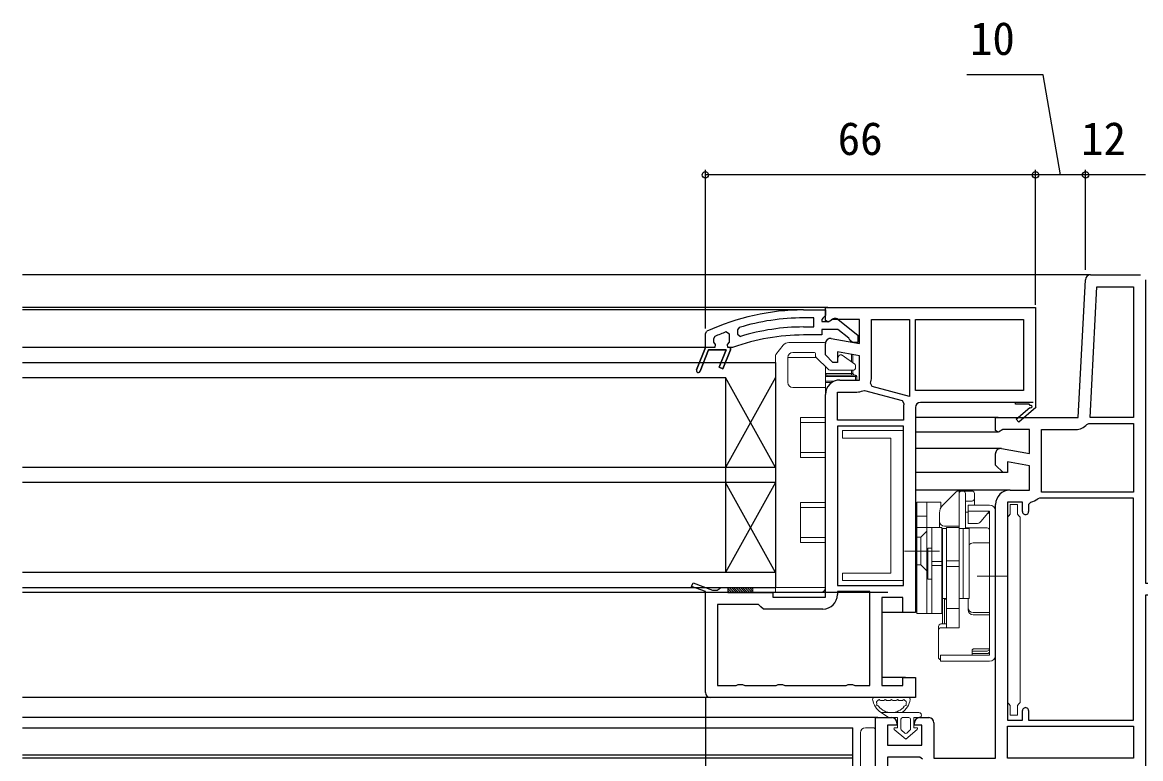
# Model space of a CAD drawing. Units: millimetres, scale not verified. Extents: x -525 to 525, y -783 to 779.
# Drawn here: x 175.7 to 399.2, y -498.9 to -351.7 of the extents above; entities that cross this region are included whole.
import ezdxf
from ezdxf.enums import TextEntityAlignment as Align

# ---------------------------------------------------------------- set-up
doc = ezdxf.new("R2010")
doc.units = ezdxf.units.MM
doc.header["$LTSCALE"] = 4
for name, color, linetype in [('0-3_YKK_11', 7, 'Continuous'), ('0-4_YKK_12', 2, 'Continuous'), ('0-7_YKK_D', 6, 'Continuous')]:
    doc.layers.add(name, color=color, linetype=linetype)
doc.layers.add('0-5_YKK_13', color=4, linetype='Continuous', lineweight=18)
doc.styles.add('ＭＳ ゴシック', font='')
doc.styles.get('ＭＳ ゴシック').set_extended_font_data('MS Gothic')

msp = doc.modelspace()

# ---------------------------------------------------------------- linework, layer by layer
at = {"layer": '0-3_YKK_11'}
for p, q in [((389.19, -402.215), (399.241, -402.215)), ((351.841, -428.715), (351.841, -431.215)), ((377.741, -427.715), (374.241, -427.715)), ((316.741, -465.715), (312.741, -465.715)), ((355.041, -490.715), (356.941, -490.715))]:
    msp.add_line(p, q, dxfattribs=at)
for points in [[(400.241, -403.215), (400.241, -463.815), (428.241, -463.815), (428.241, -467.215), (426.341, -467.215), (425.841, -466.715), (425.341, -466.215), (400.241, -466.215), (400.241, -517.215), (398.741, -517.215), (398.741, -529.715), (400.241, -529.715), (400.241, -532.215), (396.241, -532.215), (396.241, -517.215), (344.241, -517.215), (344.241, -515.415), (346.241, -515.415), (346.241, -490.715), (349.541, -490.715)], [(371.414, -436.93), (377.041, -437.922), (377.041, -433.115), (371.684, -433.115), (370.817, -433.657), (370.241, -433.338), (370.241, -430.715), (386.747, -430.715), (388.191, -403.163)], [(336.241, -408.715), (378.241, -408.715), (378.241, -428.581), (378.318, -428.715), (374.9, -431.62), (374.382, -431.01), (377.101, -428.699)], [(337.414, -414.93), (343.041, -415.922), (343.041, -411.115), (337.684, -411.115), (336.817, -411.657), (336.241, -411.338), (336.241, -408.715)], [(331.873, -409.211), (336.241, -409.211), (336.241, -410.311), (335.803, -410.807), (335.541, -411.105), (335.541, -411.511), (336.941, -411.511), (337.341, -411.311)], [(331.873, -412.611), (333.941, -412.611), (333.941, -410.811), (331.873, -410.811)], [(338.758, -411.124), (342.741, -414.236), (342.741, -415.711), (341.64, -415.711), (341.14, -415.236), (340.949, -414.866), (338.702, -413.111), (335.541, -413.111), (335.541, -414.211), (331.873, -414.211)], [(353.041, -411.115), (353.041, -426.494), (345.557, -424.489), (345.224, -423.816)], [(345.441, -422.715), (345.441, -411.115), (353.041, -411.115)], [(318.996, -412.72), (318.641, -413.198), (318.641, -414.035), (319.288, -414.513)], [(314.141, -414.506), (313.841, -414.964), (313.841, -415.637), (314.216, -416.121), (314.141, -416.711), (312.241, -416.711), (310.469, -421.163), (312.241, -416.711), (312.241, -413.929), (312.531, -413.476)], [(311.212, -421.459), (312.903, -417.211), (316.38, -417.211), (315.006, -420.663), (315.749, -420.959), (317.241, -417.211), (317.241, -416.711), (316.741, -416.711), (316.666, -416.121), (317.041, -415.637), (317.041, -415.611), (317.041, -414.076), (316.366, -413.607)], [(317.858, -416.681), (317.687, -416.711), (317.241, -416.711), (317.241, -417.211), (315.749, -420.959), (315.006, -420.663), (316.38, -417.211), (312.903, -417.211), (311.212, -421.459)], [(339.141, -423.215), (343.041, -423.215), (343.041, -418.359), (338.641, -417.583), (338.641, -419.715), (337.741, -419.715), (336.241, -418.215), (336.241, -415.915)], [(312.241, -485.715), (312.241, -465.526), (309.499, -464.489), (309.782, -463.741), (313.68, -465.215), (314.575, -465.215), (315.008, -464.965), (315.441, -464.715), (316.741, -464.715), (316.741, -465.715), (325.741, -465.715), (325.741, -466.615), (336.241, -466.615), (336.241, -426.115)], [(351.841, -431.215), (338.641, -431.215), (338.641, -425.615), (342.541, -425.615)], [(343.732, -425.359), (344.067, -425.332), (351.573, -427.343), (351.93, -427.94)], [(354.241, -428.715), (354.241, -469.715), (351.741, -469.715), (351.741, -466.715), (347.541, -466.715), (347.541, -484.315), (351.741, -484.315), (351.741, -482.715), (354.241, -482.715), (354.241, -486.715), (313.241, -486.715)], [(377.167, -428.321), (376.99, -428.015), (374.241, -428.015), (374.241, -427.715), (355.241, -427.715)], [(397.841, -445.615), (379.441, -445.615), (379.441, -433.115), (386.273, -433.115)], [(388.484, -432.092), (388.865, -431.915), (397.841, -431.915), (397.841, -445.615)], [(373.141, -445.215), (377.041, -445.215), (377.041, -440.359), (372.641, -439.584), (372.641, -441.715), (371.741, -441.715), (370.241, -440.215), (370.241, -437.915)], [(397.841, -491.215), (397.841, -446.815), (379.041, -446.815), (378.696, -446.953)], [(357.941, -491.715), (357.941, -498.815), (370.241, -498.815), (370.241, -448.115)], [(375.641, -449.515), (375.641, -447.615), (372.641, -447.615), (372.641, -491.215), (375.641, -491.215), (375.641, -489.315)], [(377.289, -447.602), (376.841, -448.1), (376.841, -449.515)], [(345.141, -484.315), (345.141, -465.515), (338.641, -465.515), (338.641, -466.115)], [(335.741, -469.015), (323.836, -469.015), (323.338, -468.565), (322.841, -468.115), (314.641, -468.115), (314.641, -484.315), (318.375, -484.315), (318.808, -484.065), (319.674, -484.065), (320.107, -484.315), (326.375, -484.315), (326.808, -484.065), (327.674, -484.065), (328.107, -484.315), (340.375, -484.315), (340.808, -484.065), (341.674, -484.065), (342.107, -484.315), (345.141, -484.315)], [(376.841, -489.315), (376.841, -491.215), (397.841, -491.215)], [(350.541, -491.715), (350.541, -492.215), (348.641, -492.215), (348.641, -496.215), (355.541, -496.215), (355.541, -492.215), (354.041, -492.215), (354.041, -491.715)], [(355.622, -498.997), (355.136, -498.615), (348.641, -498.615), (348.641, -514.815)]]:
    msp.add_lwpolyline(points, dxfattribs=at)
for points in [[(389.15, -430.715), (390.518, -404.615), (397.841, -404.615), (397.841, -430.715)], [(375.841, -425.315), (354.241, -425.315), (354.241, -411.115), (375.841, -411.115)], [(338.641, -432.415), (338.641, -464.315), (351.841, -464.315), (351.841, -432.415)], [(397.841, -498.815), (372.641, -498.815), (372.641, -492.415), (397.841, -492.415)]]:
    msp.add_lwpolyline(points, close=True, dxfattribs=at)
for centre, radius, start, end in [((389.19, -403.215), 1, 90, 176.99997), ((331.873, -455.211), 46, 90.00001, 114.86598), ((331.873, -455.211), 44.4, 89.99999, 106.86019), ((338.141, -411.911), 1, 51.91328, 143.13011), ((331.873, -455.211), 42.6, 89.99999, 107.18277), ((331.873, -455.211), 44.4, 110.44221, 113.53922), ((331.873, -455.211), 41, 89.99999, 109.98888), ((337.241, -415.915), 1, 79.99999, 179.99998), ((310.841, -421.311), 0.4, 158.30059, 338.30061), ((310.841, -421.311), 0.4, 158.30059, 338.30061), ((339.141, -426.115), 2.9, 90.00001, 179.99999), ((342.541, -422.715), 2.9, 337.68615, 359.99999), ((342.541, -422.715), 2.9, 269.99996, 294.25263), ((355.241, -428.715), 3.4, 166.82613, 179.99998), ((355.241, -428.715), 1, 90.00001, 179.99999), ((377.292, -428.537), 0.25, 220.35701, 120), ((386.273, -430.215), 2.9, 269.99999, 319.67978), ((371.241, -437.915), 1, 80.00002, 180), ((373.141, -448.115), 2.9, 90.00001, 179.99999), ((377.041, -445.215), 2.4, 275.9378, 313.60284), ((376.241, -449.515), 0.6, 179.99999, 0.00001), ((335.741, -466.115), 2.9, 270.00001, 359.99999), ((313.241, -485.715), 1, 180.00001, 269.99999), ((376.241, -489.315), 0.6, 359.99999, 180.00001), ((349.541, -491.715), 1, 0.00001, 89.99999), ((355.041, -491.715), 1, 90.00001, 179.99999), ((356.941, -491.715), 1, 0.00001, 89.99999)]:
    msp.add_arc(centre, radius, start, end, dxfattribs=at)
at = {"layer": '0-4_YKK_12'}
for p, q in [((389.19, -402.215), (175.741, -402.215)), ((336.741, -408.715), (175.741, -408.715)), ((331.873, -409.211), (175.741, -409.211)), ((312.241, -416.711), (175.741, -416.711)), ((175.741, -419.715), (326.241, -419.715)), ((326.241, -419.715), (326.241, -464.716)), ((175.741, -422.715), (316.241, -422.715)), ((316.241, -422.715), (316.241, -461.715)), ((326.241, -422.715), (316.241, -440.715)), ((326.241, -440.715), (316.241, -422.715)), ((370.741, -430.715), (354.241, -430.715)), ((370.741, -433.615), (354.241, -433.615)), ((371.241, -436.915), (354.241, -436.915)), ((326.241, -440.715), (175.741, -440.715)), ((371.948, -441.715), (354.241, -441.715)), ((326.241, -443.715), (175.741, -443.715)), ((326.241, -461.715), (316.241, -443.715)), ((326.241, -443.715), (316.241, -461.715)), ((373.141, -445.215), (354.241, -445.215)), ((326.241, -461.715), (175.741, -461.715)), ((175.741, -464.71), (326.241, -464.71)), ((348.706, -465.715), (175.741, -465.715)), ((352.228, -469.715), (347.541, -469.715)), ((352.24, -482.715), (347.541, -482.715)), ((349.206, -486.715), (175.741, -486.715)), ((346.741, -490.715), (175.741, -490.715)), ((175.741, -492.715), (341.741, -492.715)), ((341.741, -508.215), (341.741, -492.715)), ((341.741, -498.215), (175.741, -498.215)), ((175.741, -498.715), (341.741, -498.715))]:
    msp.add_line(p, q, dxfattribs=at)
at = {"layer": '0-5_YKK_13'}
for p, q in [((326.307, -418.133), (327.79, -416.278)), ((328.962, -415.715), (336.041, -415.715)), ((334.041, -417.715), (329.741, -417.715)), ((334.241, -418.336), (334.241, -417.915)), ((336.261, -415.715), (336.241, -415.715)), ((336.241, -415.915), (336.241, -415.715)), ((336.241, -415.915), (336.241, -417.508)), ((326.241, -464.715), (326.241, -418.32)), ((328.741, -418.715), (328.741, -423.715)), ((334.412, -418.715), (328.741, -418.715)), ((336.766, -421.068), (334.387, -418.69)), ((338.641, -418.908), (338.983, -418.315)), ((339.156, -418.215), (339.478, -418.215)), ((339.592, -418.251), (342.113, -420.016)), ((341.441, -418.077), (341.441, -419.545)), ((341.741, -419.755), (341.741, -418.13)), ((336.241, -420.543), (336.241, -424.715)), ((342.241, -422.215), (336.541, -422.215)), ((336.541, -422.215), (336.541, -422.515)), ((341.941, -421.215), (337.119, -421.215)), ((341.441, -421.215), (341.441, -421.915)), ((341.441, -421.915), (341.741, -421.915)), ((341.741, -421.915), (341.741, -421.215)), ((342.241, -420.261), (342.241, -420.915)), ((338.082, -423.415), (336.241, -423.415)), ((336.241, -423.715), (337.513, -423.715)), ((336.541, -422.515), (342.241, -422.515)), ((342.241, -422.515), (342.241, -423.215)), ((342.541, -423.215), (342.541, -422.515)), ((329.741, -424.715), (336.241, -424.715)), ((336.241, -424.715), (336.241, -430.715)), ((331.241, -438.715), (331.241, -430.715)), ((336.241, -430.715), (331.241, -430.715)), ((336.241, -437.715), (331.241, -437.715)), ((336.241, -438.715), (336.241, -437.715)), ((331.241, -438.715), (336.241, -438.715)), ((336.241, -438.715), (336.241, -447.715)), ((359.627, -448.329), (362.394, -445.562)), ((362.748, -445.415), (365.541, -445.415)), ((362.941, -452.715), (362.941, -445.915)), ((364.241, -452.782), (364.241, -445.915)), ((366.041, -448.215), (366.041, -445.915)), ((331.241, -455.715), (331.241, -447.715)), ((336.241, -447.715), (331.241, -447.715)), ((354.541, -469.915), (354.541, -447.615)), ((354.541, -447.615), (359.341, -447.615)), ((356.541, -452.715), (356.541, -447.615)), ((359.341, -448.69), (359.341, -447.615)), ((364.241, -447.415), (365.541, -447.415)), ((354.541, -450.415), (356.541, -450.415)), ((359.041, -452.715), (359.041, -449.744)), ((364.241, -449.615), (364.741, -449.615)), ((364.741, -449.415), (369.041, -449.415)), ((369.041, -449.415), (367.303, -451.486)), ((369.041, -478.215), (369.041, -449.415)), ((369.041, -455.794), (369.041, -450.115)), ((370.241, -478.215), (370.241, -449.415)), ((354.541, -452.715), (359.541, -452.715)), ((355.341, -454.665), (356.541, -453.465)), ((356.541, -452.715), (356.541, -469.915)), ((357.541, -469.915), (357.541, -452.715)), ((359.541, -469.915), (359.541, -452.715)), ((360.441, -452.915), (359.641, -452.915)), ((359.641, -452.915), (359.641, -466.915)), ((360.041, -452.415), (362.941, -452.415)), ((360.441, -452.915), (360.441, -466.915)), ((362.941, -472.736), (362.941, -452.715)), ((363.741, -452.915), (362.941, -452.915)), ((362.941, -452.915), (362.941, -466.915)), ((363.741, -452.915), (363.741, -466.915)), ((363.741, -466.915), (363.741, -452.915)), ((363.741, -452.915), (364.941, -452.915)), ((364.241, -452.782), (368.541, -452.782)), ((364.741, -451.915), (366.383, -451.915)), ((364.941, -466.915), (364.941, -452.915)), ((336.241, -454.715), (331.241, -454.715)), ((331.241, -455.715), (336.241, -455.715)), ((336.241, -455.715), (336.241, -454.715)), ((336.241, -455.715), (336.241, -464.715)), ((354.541, -454.665), (355.341, -454.665)), ((355.341, -460.165), (355.341, -454.665)), ((365.741, -455.794), (369.041, -455.794)), ((352.041, -457.415), (359.041, -457.415)), ((356.741, -463.015), (356.741, -456.815)), ((356.741, -456.815), (357.541, -456.815)), ((357.541, -463.015), (357.541, -456.815)), ((359.541, -456.915), (359.641, -456.915)), ((354.541, -460.165), (355.341, -460.165)), ((355.341, -460.165), (356.541, -461.365)), ((357.541, -459.523), (359.541, -459.523)), ((357.541, -460.307), (359.541, -460.307)), ((362.941, -459.346), (360.441, -459.346)), ((362.941, -460.484), (360.441, -460.484)), ((366.541, -462.415), (372.741, -462.415)), ((316.995, -464.715), (317.995, -465.715)), ((317.444, -464.715), (318.444, -465.715)), ((317.893, -464.715), (318.893, -465.715)), ((318.342, -464.715), (319.342, -465.715)), ((318.791, -464.715), (319.791, -465.715)), ((319.24, -464.715), (320.24, -465.715)), ((319.689, -464.715), (320.689, -465.715)), ((320.138, -464.715), (321.138, -465.715)), ((320.587, -464.715), (321.587, -465.715)), ((321.036, -464.715), (321.741, -465.42)), ((321.485, -464.715), (321.741, -464.971)), ((326.241, -464.715), (326.241, -465.715)), ((336.241, -464.715), (326.241, -464.715)), ((356.741, -463.015), (357.541, -463.015)), ((359.541, -462.915), (359.641, -462.915)), ((316.741, -464.91), (317.546, -465.715)), ((316.741, -465.359), (317.097, -465.715)), ((326.241, -465.715), (335.241, -465.715)), ((359.641, -466.915), (359.641, -471.983)), ((360.441, -466.915), (359.641, -466.915)), ((360.441, -471.983), (360.441, -467.054)), ((362.941, -472.736), (362.941, -466.915)), ((363.741, -466.915), (362.941, -466.915)), ((363.741, -466.915), (364.941, -466.915)), ((364.741, -469.151), (364.741, -466.915)), ((360.441, -468.915), (362.941, -468.915)), ((354.541, -469.915), (359.541, -469.915)), ((365.741, -469.701), (369.041, -469.701)), ((365.741, -470.151), (369.041, -470.151)), ((369.041, -476.957), (369.041, -470.151)), ((358.841, -472.483), (358.841, -478.654)), ((359.341, -471.983), (360.441, -471.983)), ((359.341, -472.736), (362.941, -472.736)), ((369.041, -478.215), (359.241, -478.215)), ((359.241, -479.415), (359.241, -478.215)), ((365.541, -478.215), (365.541, -477.326)), ((365.541, -477.415), (368.541, -477.415)), ((365.641, -477.915), (368.541, -477.915)), ((369.041, -476.957), (365.909, -476.957)), ((369.041, -477.415), (369.041, -476.957)), ((369.041, -479.415), (359.241, -479.415)), ((345.977, -486.715), (352.905, -486.715)), ((347.377, -487.315), (347.809, -487.315)), ((348.609, -487.315), (349.041, -487.315)), ((349.841, -487.315), (350.273, -487.315)), ((351.073, -487.315), (351.505, -487.315)), ((354.942, -489.715), (347.391, -489.715)), ((348.841, -490.715), (350.641, -490.715)), ((348.841, -490.715), (350.641, -490.715)), ((350.641, -490.715), (350.641, -492.715)), ((350.641, -492.715), (350.641, -490.715)), ((351.341, -493.015), (351.341, -491.015)), ((351.341, -493.015), (351.341, -491.015)), ((351.641, -490.715), (352.941, -490.715)), ((351.641, -490.715), (352.941, -490.715)), ((353.241, -491.015), (353.241, -493.015)), ((353.241, -491.015), (353.241, -493.015)), ((353.941, -490.715), (354.941, -490.715)), ((353.941, -492.715), (353.941, -490.715)), ((353.941, -490.715), (354.941, -490.715)), ((353.941, -492.715), (353.941, -490.715)), ((343.241, -514.215), (343.241, -493.715)), ((344.241, -492.715), (345.745, -492.728)), ((346.241, -493.228), (346.241, -493.728)), ((350.012, -493.071), (352.291, -495.015)), ((352.291, -495.015), (350.012, -493.071)), ((350.641, -492.715), (350.143, -492.715)), ((350.143, -492.715), (350.641, -492.715)), ((352.096, -493.798), (351.446, -493.243)), ((352.096, -493.798), (351.446, -493.243)), ((352.291, -495.015), (354.57, -493.071)), ((352.291, -495.015), (354.57, -493.071)), ((353.135, -493.243), (352.485, -493.798)), ((352.485, -493.798), (353.135, -493.243)), ((354.439, -492.715), (353.941, -492.715)), ((353.941, -492.715), (354.439, -492.715))]:
    msp.add_line(p, q, dxfattribs=at)
for points in [[(341.441, -422.215), (341.441, -421.915), (336.241, -421.915)], [(342.541, -422.515), (342.241, -422.515), (342.241, -422.215)], [(331.241, -431.715), (336.241, -431.715), (336.241, -430.715)], [(331.241, -448.715), (336.241, -448.715), (336.241, -447.715)], [(364.741, -451.915), (364.741, -448.215), (369.041, -448.215)], [(362.941, -452.715), (360.441, -452.715), (360.441, -472.736)], [(360.041, -471.983), (360.041, -467.054), (360.441, -467.054)], [(365.91, -476.957), (365.871, -476.96), (365.817, -476.972), (365.757, -476.997), (365.696, -477.036), (365.642, -477.087), (365.598, -477.147), (365.566, -477.213), (365.547, -477.282), (365.541, -477.346)], [(347.391, -489.715), (348.841, -490.715), (347.391, -489.715)], [(346.241, -493.728), (346.241, -514.202), (346.241, -514.702)]]:
    msp.add_lwpolyline(points, dxfattribs=at)
for points in [[(351.841, -433.315), (351.841, -463.315), (339.641, -463.315), (339.641, -461.815), (349.341, -461.815), (349.341, -434.815), (339.641, -434.815), (339.641, -433.315)], [(372.641, -450.657), (372.641, -487.674), (372.891, -487.969), (373.141, -488.265), (373.141, -490.215), (374.641, -490.215), (374.641, -488.265), (374.891, -487.969), (375.141, -487.674), (375.141, -450.657), (374.891, -450.361), (374.641, -450.065), (374.641, -448.115), (373.141, -448.115), (373.141, -450.065), (372.891, -450.361)], [(316.741, -464.715), (316.741, -465.715), (321.741, -465.715), (321.741, -464.715)]]:
    msp.add_lwpolyline(points, close=True, dxfattribs=at)
for centre, radius, start, end in [((328.962, -417.215), 1.5, 90, 141.34019), ((329.741, -418.715), 1, 90, 180), ((334.041, -417.915), 0.2, 0, 90), ((336.041, -415.915), 0.2, 0, 90), ((326.541, -418.32), 0.3, 141.34019, 180), ((334.741, -418.336), 0.5, 180, 225), ((339.156, -418.415), 0.2, 90, 150), ((339.478, -418.415), 0.2, 55, 90), ((341.941, -420.261), 0.3, 0, 55), ((336.541, -421.915), 0.3, 180, 270), ((337.119, -420.715), 0.5, 225, 270), ((342.041, -421.915), 0.3, 180, 270), ((341.941, -420.915), 0.3, 270, 0), ((342.241, -422.515), 0.3, 0, 90), ((329.741, -423.715), 1, 180, 270), ((336.541, -421.915), 0.6, 240, 270), ((362.748, -445.915), 0.5, 90, 135), ((363.441, -445.915), 0.5, 90, 180), ((363.741, -445.915), 0.5, 0, 90), ((365.541, -445.915), 0.5, 0, 90), ((365.541, -446.915), 0.5, 270, 0), ((361.041, -449.744), 2, 135, 180), ((369.041, -449.415), 1.2, 0, 90), ((360.041, -451.415), 1, 180, 270), ((368.541, -450.115), 0.5, 0, 57.6926), ((366.383, -450.715), 1.2, 270, 320), ((368.541, -453.282), 0.5, 0, 90), ((365.741, -456.794), 1, 90, 143.1301), ((335.241, -464.715), 1, 270, 0), ((360.041, -466.115), 1, 240, 246.42182), ((365.741, -468.701), 1, 180, 270), ((365.741, -469.151), 1, 180, 270), ((359.341, -472.483), 0.5, 90, 180), ((359.341, -473.236), 0.5, 90, 180), ((365.641, -477.415), 0.5, 258.46304, 270), ((368.541, -476.915), 0.5, 270, 355.24516), ((368.541, -477.415), 0.5, 270, 0), ((369.041, -478.215), 1.2, 270, 0), ((359.341, -478.654), 0.5, 180, 258.46304), ((345.977, -487.015), 0.3, 90, 188.20609), ((349.441, -486.515), 3.8, 188.20609, 237.36313), ((346.552, -487.051), 0.3, 290.02209, 328.16514), ((346.977, -487.315), 0.2, 36.8699, 148.16514), ((347.377, -487.015), 0.3, 216.8699, 270), ((347.809, -487.015), 0.3, 270, 323.1301), ((348.209, -487.315), 0.2, 36.8699, 143.1301), ((348.609, -487.015), 0.3, 216.8699, 270), ((349.041, -487.015), 0.3, 270, 323.1301), ((349.441, -487.315), 0.2, 36.8699, 143.1301), ((349.841, -487.015), 0.3, 216.8699, 270), ((350.273, -487.015), 0.3, 270, 323.1301), ((350.673, -487.315), 0.2, 36.8699, 143.1301), ((351.073, -487.015), 0.3, 216.8699, 270), ((349.441, -486.515), 3.8, 302.63687, 351.79391), ((351.505, -487.015), 0.3, 270, 323.1301), ((351.905, -487.315), 0.2, 31.83486, 143.1301), ((352.33, -487.051), 0.3, 211.83486, 249.97791), ((352.905, -487.015), 0.3, 351.79391, 90), ((346.757, -487.615), 0.3, 110.02209, 202.28177), ((346.669, -488.115), 0.2, 153.36701, 266.63299), ((349.441, -486.515), 3.2, 202.28177, 203.14776), ((346.223, -487.891), 0.3, 333.36701, 23.14776), ((346.64, -488.614), 0.3, 36.85224, 86.63299), ((349.441, -486.515), 3.2, 216.85224, 323.14776), ((352.241, -488.614), 0.3, 93.36701, 143.14776), ((352.212, -488.115), 0.2, 273.36701, 26.63299), ((352.124, -487.615), 0.3, 337.71823, 69.97791), ((352.659, -487.891), 0.3, 156.85224, 206.63299), ((349.441, -486.515), 3.2, 336.85224, 337.71823), ((351.641, -491.015), 0.3, 90, 180), ((351.641, -491.015), 0.3, 90, 180), ((352.941, -491.015), 0.3, 0, 90), ((352.941, -491.015), 0.3, 0, 90), ((354.941, -490.215), 0.5, 270, 90.11459), ((354.941, -490.215), 0.5, 270.00002, 270.11467), ((354.942, -490.215), 0.5, 270.11462, 89.88538), ((344.241, -493.715), 1, 90, 180), ((345.741, -493.228), 0.5, 0, 89.5), ((350.143, -492.917), 0.202, 90.00003, 229.53622), ((350.143, -492.917), 0.202, 90, 229.53619), ((351.641, -493.015), 0.3, 180, 229.53619), ((351.641, -493.015), 0.3, 180, 229.53619), ((352.291, -493.569), 0.3, 229.53619, 310.46381), ((352.291, -493.569), 0.3, 229.53619, 310.46381), ((352.941, -493.015), 0.3, 310.46381, 0), ((352.941, -493.015), 0.3, 310.46381, 0), ((354.439, -492.917), 0.202, 310.46381, 90), ((354.439, -492.917), 0.202, 310.46381, 90)]:
    msp.add_arc(centre, radius, start, end, dxfattribs=at)
at = {"layer": '0-7_YKK_D'}
for p, q in [((312.241, -412.929), (312.241, -381.215)), ((378.241, -408.215), (378.241, -381.215)), ((378.241, -408.215), (378.241, -381.215)), ((388.241, -398.223), (388.241, -381.215)), ((388.241, -401.223), (388.241, -381.215)), ((378.241, -382.215), (312.241, -382.215)), ((388.241, -382.215), (378.241, -382.215)), ((400.241, -382.215), (388.241, -382.215)), ((312.241, -486.715), (312.241, -721.225))]:
    msp.add_line(p, q, dxfattribs=at)
msp.add_lwpolyline([(383.241, -382.215), (379.754, -362.215), (364.504, -362.215)], dxfattribs=at)
for centre in [(312.241, -382.215), (378.241, -382.215), (378.241, -382.215), (388.241, -382.215), (388.241, -382.215)]:
    msp.add_circle(centre, 0.637, dxfattribs=at)

# ---------------------------------------------------------------- texts
at = {"layer": '0-7_YKK_D', "style": 'ＭＳ ゴシック'}
for s, p in [('10', (365.123, -360.215)), ('66', (338.695, -380.215)), ('12', (387.337, -380.215))]:
    msp.add_text(s, height=6.598, dxfattribs=at).set_placement(p, align=Align.BOTTOM_LEFT)

doc.saveas('drawing.dxf')
